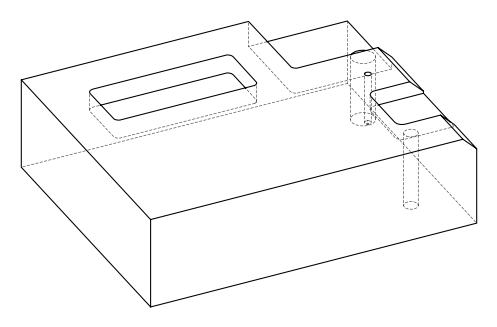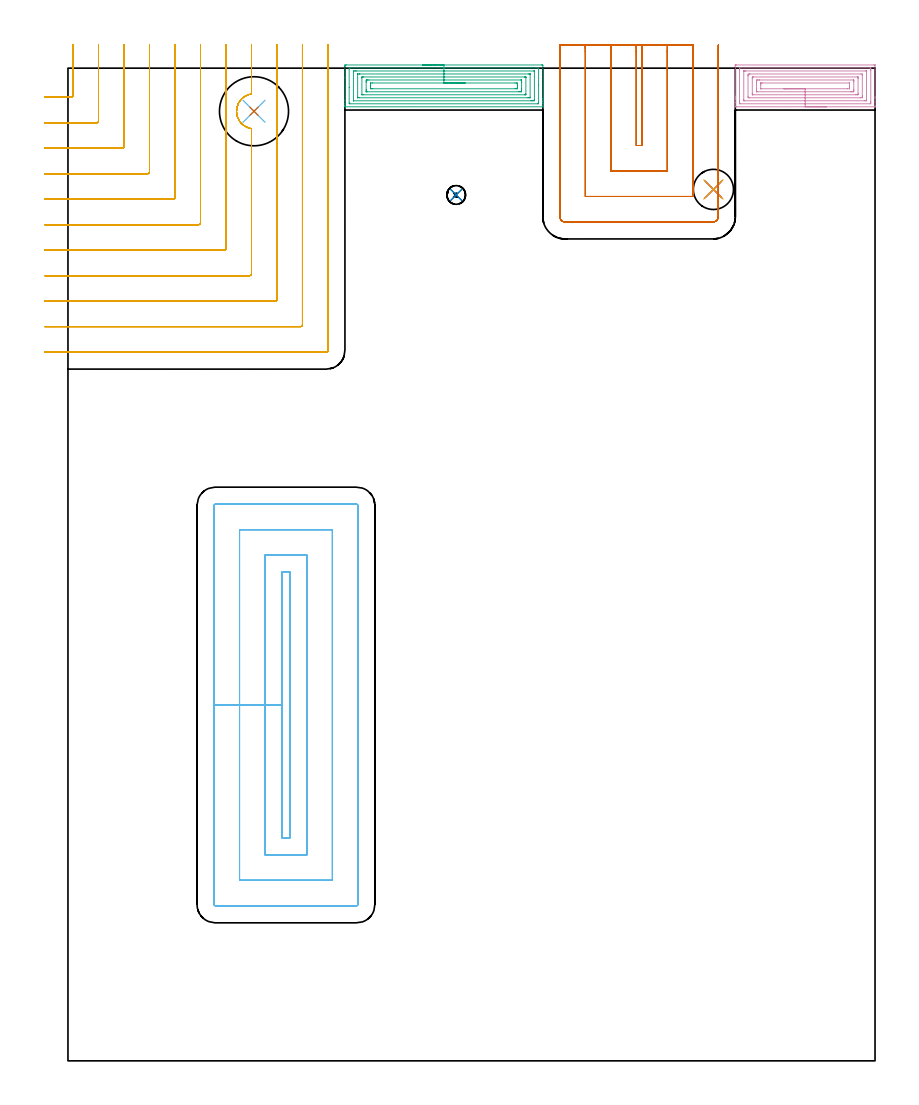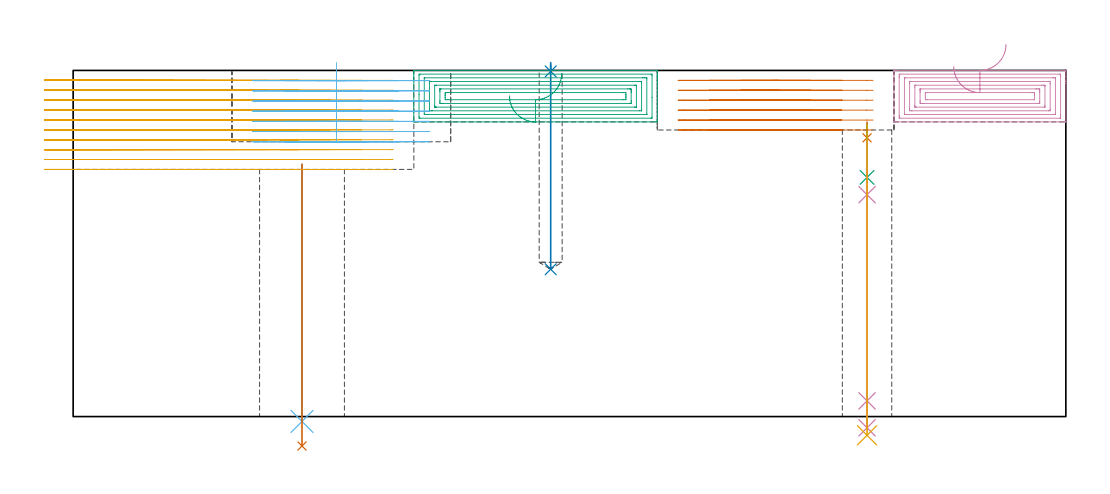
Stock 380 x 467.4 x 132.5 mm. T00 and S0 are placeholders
(PLAN: 13 operations, 8 tool changes, 83.7 min)
(1 SPOT_DRILL | STEP1HOLE | NXT0321_9005460120000 | 0.05 min | 2751 mm3)
(2 SPOT_DRILL_1 | STEP1POCKET | NXT0321_9005460120000 | 0.03 min | 1 mm3)
(3 DRILL_BLIND_HOLE_INTO_CENTER | STEP1HOLE | NXT0301_092 | 0.09 min | 1775 mm3)
(4 GUN_DRILL_THROUGH_HOLE | STEP1HOLE | UGT0307_009 | 0.57 min | 10470 mm3)
(5 DRILL_TO_ENLARGE_THROUGH_HOLE | STEP1HOLE | UGT0301_257 | 0.48 min | 22110 mm3)
(6 INDEXABLE_INSERT_DRILL_THROUGH_HOLE_FROM_SOLID | STEP1HOLE_1 | NXT0302_013 | 0.4 min | 45817 mm3)
(7 DRILL_TO_ENLARGE_THROUGH_HOLE_1 | STEP1HOLE_1 | UGT0301_001 | 0.44 min | 64005 mm3)
(8 DRILL_BLIND_HOLE_INTO_CENTER_1 | STEP1POCKET | UGT0301_204 | 0.31 min | 4483 mm3)
(9 AREA_MILL | FG_CHAMFER_SURFACE | UGT0205_001 | 5.61 min | 21132 mm3)
(10 AREA_MILL_1 | FG_CHAMFER_SURFACE_1 | UGT0205_001 | 4.07 min | 14300 mm3)
(11 MILL_CORNER_NOTCH_RECTANGULAR | CORNER_NOTCH_RECTANGULAR | NXT0201_012 | Follow Part, ap 4, ae 75% | 38.1 min | 666793 mm3)
(12 MILL_RECTANGULAR_POCKET | POCKET_RECTANGULAR_STRAIGHT | NXT0201_012 | Follow Part, ap 4, ae 75% | 22.37 min | 467042 mm3)
(13 MILL_SLOT | SLOT_PARTIAL_RECTANGULAR | NXT0201_012 | Follow Part, ap 4, ae 75% | 11.2 min | 155596 mm3)
(TOOL NXT0321_9005460120000 | NC Spot Drill, 142deg, 12mm, Carbide, Uncoated | D12 PA142 FL30 Z2)
(TOOL NXT0301_092 | Carbide Drill 12.1mm [860.1-1210-061A1-MM 2214] | D12.1 PA140 FL77 Z2)
(TOOL UGT0307_009 | Gun Drill 12 mm | D12 PA130 FL24 Z1)
(TOOL UGT0301_257 | Twist Drill 18.9 mm | D18.9 PA118 FL135 Z2)
(TOOL NXT0302_013 | Index. Insert Drill 21mm [880-D2100L25-05] | D21 PA176 FL105 Z2)
(TOOL UGT0301_001 | Twist Drill 32.5 mm | D32.5 PA118 FL185 Z2)
(TOOL UGT0301_204 | Twist Drill 8.8 mm | D8.8 PA118 FL80 Z2)
(TOOL UGT0205_001 | Chamfer Mill 20 x 3 x 45 deg. | D20 FL50 Z2)
(TOOL NXT0201_012 | ENDMILL 16mm [2P460-1600-NA 1630] | D16 FL38 Z6)
(OP 1 SPOT_DRILL)
G17 G21 G94 G90
T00 M6
G54
G17 G0 G90 X303.9 Y410.3 S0 M3
G43 Z142.5 H0
G94 G81 G98 Z106.7 F250. R112.7
G80
M5
M2
(OP 2 SPOT_DRILL_1)
G17 G21 G94 G90
T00 M6
G54
G17 G0 G90 X182.8 Y407.7 S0 M3
G43 Z142.5 H0
G94 G81 G98 Z132.121 F250. R135.5
G80
M5
M2
(OP 3 DRILL_BLIND_HOLE_INTO_CENTER)
G17 G21 G94 G90
T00 M6
G54
G17 G0 G90 X303.9 Y410.3 S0 M3
G43 Z142.5 H1
G94 G81 G98 Z91.55 F250. R111.7
G80
M5
M2
(OP 4 GUN_DRILL_THROUGH_HOLE)
G17 G21 G94 G90
T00 M6
G54
G17 G0 G90 X303.9 Y410.3 M8
G43 Z142.5 H0
Z105.783
S716 M3
G94 G1 Z84.936 F125. M26
G4 X.084
Z6. F250.
G4 X.084
Z-4.298 F125.
G4 X.084
M5
M9
G0 Z105.783
Z142.5
M2
(OP 5 DRILL_TO_ENLARGE_THROUGH_HOLE)
G17 G21 G94 G90
T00 M6
G54
G17 G0 G90 X303.9 Y410.3 S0 M3
G43 Z142.5 H0
G94 G73 G98 Z-7.178 F250. Q16.697 R111.7
G80
M5
M2
(OP 6 INDEXABLE_INSERT_DRILL_THROUGH_HOLE_FROM_SOLID)
G17 G21 G94 G90
T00 M6
G54
G17 G0 G90 X87.6 Y447.1 S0 M3
G43 Z142.5 H1
G94 G81 G98 Z-1.867 F250. R96.6
G80
M5
M2
(OP 7 DRILL_TO_ENLARGE_THROUGH_HOLE_1)
G17 G21 G94 G90
T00 M6
G54
G17 G0 G90 X87.6 Y447.1 S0 M3
G43 Z142.5 H0
G94 G73 G98 Z-11.264 F250. Q26.466 R96.6
G80
M5
M2
(OP 8 DRILL_BLIND_HOLE_INTO_CENTER_1)
G17 G21 G94 G90
T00 M6
G54
G17 G0 G90 X182.8 Y407.7 S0 M3
G43 Z142.5 H0
G94 G81 G98 Z56.4 F250. R134.5
G80
M5
M2
(OP 9 AREA_MILL)
G17 G21 G94 G90
T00 M6
G54
G17 G0 G90 X167. Y468.9 S1061 M3
G43 Z142.5 H0
Z122.8
G94 G1 X167.038 Z121.928 F250.
X167.152 Z121.064
X167.341 Z120.212
X167.603 Z119.38
X167.937 Z118.574
X168.34 Z117.8
X168.809 Z117.064
X169.34 Z116.372
X169.929 Z115.729
X170.572 Z115.14
X171.264 Z114.609
X172. Z114.14
X172.774 Z113.737
X173.58 Z113.403
X174.412 Z113.141
X175.264 Z112.952
X176.129 Z112.838
X177. Z112.8
X222.987
X223.348 Y468.896 Z112.803
X223.59 Y468.892 Z112.806
X223.6 Y468.645 Z113.052
Y453.004 Z128.691
Y452.395 Z129.299
Y451.838 Z129.859
Y451.508 Z130.188
Y450.951 Z130.746
Y450.621 Z131.074
Y449.596 Z132.104
X223.59 Y449.243 Z132.449
X223.58 Y449.229 Z132.463
X223.548 Y449.204 Z132.49
X223.434 Y449.2 Z132.5
X130.566
X130.41 Y449.203 Z132.488
X130.408 Y449.232 Z132.46
X130.4 Y449.597 Z132.103
Y449.96 Z131.739
Y450.621 Z131.074
Y451.838 Z129.859
Y452.395 Z129.299
Y462.903 Z118.794
Y468.088 Z113.609
X130.403 Y468.367 Z113.331
X130.408 Y468.892 Z112.806
X130.482 Y468.894 Z112.804
X131.013 Y468.9 Z112.8
X177.
Y467.486 Z114.214
X221.195
X221.59 Y467.479 Z114.221
X221.599 Y467.085 Z114.615
X221.6 Y459.541 Z122.159
X221.599 Y451.113 Z130.587
X221.59 Y450.621 Z131.079
X221.208 Y450.614 Z131.086
X132.805
X132.41 Y450.621 Z131.079
X132.401 Y451.015 Z130.685
X132.4 Y458.361 Z123.339
X132.401 Y466.987 Z114.713
X132.41 Y467.479 Z114.221
X132.792 Y467.486 Z114.214
X177.
Y466.071 Z115.629
X219.416
X219.539 Y466.07 Z115.63
X219.582 Y466.067 Z115.633
X219.587 Y466.066 Z115.634
X219.592 Y466.054 Z115.646
X219.596 Y466.01 Z115.69
X219.599 Y465.888 Z115.812
Y452.395 Z129.305
X219.597 Y452.215 Z129.485
X219.59 Y452.036 Z129.664
X219.416 Y452.034 Z129.666
X218.891 Y452.03 Z129.67
X218.523 Y452.029 Z129.671
X217.999 Y452.028 Z129.672
X134.584 Y452.029 Z129.671
X134.461 Y452.03 Z129.67
X134.418 Y452.033 Z129.667
X134.413 Y452.034 Z129.666
X134.409 Y452.046 Z129.654
X134.404 Y452.09 Z129.61
X134.401 Y452.212 Z129.488
Y465.705 Z115.995
X134.403 Y465.885 Z115.815
X134.41 Y466.064 Z115.636
X134.584 Y466.066 Z115.634
X135.11 Y466.07 Z115.63
X135.477 Y466.071 Z115.629
X136.001 Y466.072 Z115.628
X177. Y466.071 Z115.629
Y464.657 Z117.043
X216.898
X217.51 Y464.652 Z117.048
X217.579 Y464.65 Z117.05
X217.591 Y464.646 Z117.054
X217.594 Y464.624 Z117.076
X217.597 Y464.573 Z117.127
X217.599 Y464.369 Z117.331
Y453.741 Z127.959
X217.596 Y453.527 Z128.173
X217.593 Y453.473 Z128.227
X217.59 Y453.452 Z128.248
X217.571 Y453.45 Z128.25
X217.465 Y453.446 Z128.254
X216.737 Y453.443 Z128.257
X216.576
X137.102
X136.49 Y453.448 Z128.252
X136.421 Y453.45 Z128.25
X136.41 Y453.454 Z128.246
X136.406 Y453.476 Z128.224
X136.403 Y453.527 Z128.173
X136.401 Y453.731 Z127.969
Y464.359 Z117.341
X136.404 Y464.573 Z117.127
X136.407 Y464.626 Z117.074
X136.41 Y464.648 Z117.052
X136.429 Y464.65 Z117.05
X136.535 Y464.654 Z117.046
X137.263 Y464.657 Z117.043
X137.424
X177.
Y463.243 Z118.457
X214.951
X215.152 Y463.242 Z118.458
X215.555 Y463.236 Z118.464
X215.592 Y463.234 Z118.466
X215.594 Y463.223 Z118.477
X215.598 Y463.192 Z118.508
X215.6 Y463.135 Z118.565
Y463.043 Z118.657
Y455.3 Z126.4
X215.596 Y455.057 Z126.643
X215.59 Y454.897 Z126.803
X215.586 Y454.864 Z126.836
X215.488 Y454.861 Z126.839
X215.354 Y454.858 Z126.842
X215.152 Y454.857 Z126.843
X214.951
X139.049
X138.848 Y454.858 Z126.842
X138.446 Y454.864 Z126.836
X138.409 Y454.866 Z126.834
X138.406 Y454.877 Z126.823
X138.402 Y454.908 Z126.792
X138.4 Y454.965 Z126.735
Y455.057 Z126.643
Y462.8 Z118.9
X138.404 Y463.043 Z118.657
X138.41 Y463.203 Z118.497
X138.414 Y463.236 Z118.464
X138.512 Y463.239 Z118.461
X138.646 Y463.242 Z118.458
X138.848 Y463.243 Z118.457
X139.049
X177.
Y461.829 Z119.871
X213.165 Y461.828 Z119.872
X213.495 Y461.827 Z119.873
X213.555 Y461.825 Z119.875
X213.581 Y461.822 Z119.878
X213.59 Y461.813 Z119.887
X213.596 Y461.727 Z119.973
X213.599 Y461.268 Z120.432
X213.6 Y460.836 Z120.864
Y457.719 Z123.981
Y457.287 Z124.413
X213.597 Y456.832 Z124.868
X213.591 Y456.409 Z125.291
X213.579 Y456.278 Z125.422
X213.447 Y456.276 Z125.424
X213.165 Y456.273 Z125.427
X212.836 Y456.271 Z125.429
X212.272
X140.835
X140.505 Y456.273 Z125.427
X140.445 Y456.275 Z125.425
X140.419 Y456.278 Z125.422
X140.41 Y456.287 Z125.413
X140.404 Y456.373 Z125.327
X140.401 Y456.832 Z124.868
X140.4 Y457.264 Z124.436
Y460.813 Z120.887
X140.403 Y461.268 Z120.432
X140.409 Y461.691 Z120.009
X140.421 Y461.822 Z119.878
X140.553 Y461.824 Z119.876
X140.835 Y461.827 Z119.873
X141.164 Y461.829 Z119.871
X141.728
X177.
Y460.415 Z121.285
X210.452
X211.348 Y460.412 Z121.288
X211.379 Y460.409 Z121.291
X211.59 Y460.381 Z121.319
X211.596 Y460.165 Z121.535
X211.599 Y459.494 Z122.206
X211.6 Y459.274 Z122.426
X211.599 Y458.606 Z123.094
Y458.388 Z123.312
X211.59 Y457.719 Z123.981
X211.407 Y457.691 Z124.009
X211.379 Y457.689 Z124.011
X210.52 Y457.685 Z124.015
X143.514
X142.652 Y457.688 Z124.012
X142.621 Y457.691 Z124.009
X142.41 Y457.719 Z123.981
X142.404 Y457.935 Z123.765
X142.401 Y458.606 Z123.094
X142.4 Y458.826 Z122.874
X142.401 Y459.494 Z122.206
Y459.712 Z121.988
X142.41 Y460.381 Z121.319
X142.593 Y460.409 Z121.291
X142.621 Y460.411 Z121.289
X143.48 Y460.415 Z121.285
X177.
X177.872 Z121.323
X178.737 Z121.437
X179.588 Z121.626
X180.42 Z121.888
X181.226 Z122.222
X182. Z122.625
X182.736 Z123.094
X183.428 Z123.625
X184.071 Z124.214
X184.661 Z124.857
X185.192 Z125.55
X185.66 Z126.285
X186.063 Z127.059
X186.397 Z127.865
X186.659 Z128.697
X186.848 Z129.549
X186.962 Z130.414
X187. Z131.285
G0 Z142.5
M5
M2
(OP 10 AREA_MILL_1)
G17 G21 G94 G90
T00 M6
G54
G17 G0 G90 X357.101 Y449.204 S1061 M3
G43 Z142.5 H0
Z142.496
G94 G1 X357.062 Z141.625 F250.
X356.949 Z140.76
X356.76 Z139.908
X356.497 Z139.076
X356.163 Z138.27
X355.761 Z137.496
X355.292 Z136.76
X354.761 Z136.068
X354.171 Z135.425
X353.528 Z134.836
X352.836 Y449.203 Z134.305
X352.1 Z133.836
X351.326 Z133.433
X350.52 Z133.1
X349.688 Z132.837
X348.837 Z132.648
X347.972 Z132.535
X347.1 Z132.497
X314.924 Y449.202 Z132.498
X314.282 Y449.206 Z132.493
X314.222 Y449.213 Z132.482
X314.202 Y449.216 Z132.476
X314.2 Y449.403 Z132.295
Y451.171 Z130.528
Y452.565 Z129.133
Y453.283 Z128.414
Y453.452 Z128.246
Y454.171 Z127.523
Y468.895 Z112.801
X314.202 Y468.896 Z112.8
X314.728 Y468.9
X379.472
X379.998 Y468.896
X380. Y468.895 Z112.801
Y454.171 Z127.523
Y453.452 Z128.246
Y453.283 Z128.414
Y451.509 Z130.188
Y449.734 Z131.964
Y449.403 Z132.295
X379.998 Y449.216 Z132.476
X379.978 Y449.213 Z132.482
X379.918 Y449.206 Z132.493
X379.911 Y449.205 Z132.495
X379.909
X347.1 Y449.203 Z132.497
Y450.618 Z131.082
X316.507 Y450.616 Z131.084
X316.21 Y450.622 Z131.078
X316.203 Y450.921 Z130.779
X316.201 Y451.509 Z130.191
X316.2 Y451.811 Z129.889
Y466.593 Z115.107
X316.202 Y466.893 Z114.807
X316.21 Y467.48 Z114.22
X316.502 Y467.486 Z114.214
X377.692
X377.99 Y467.48 Z114.22
X377.997 Y467.181 Z114.519
X378. Y466.593 Z115.107
Y466.291 Z115.409
Y451.509 Z130.191
X377.999 Y451.209 Z130.491
X377.99 Y450.622 Z131.078
X377.701 Y450.619 Z131.081
X347.1 Y450.618 Z131.082
Y452.032 Z129.668
X318.641 Y452.03 Z129.67
X318.275 Y452.032 Z129.668
X318.225 Y452.034 Z129.666
X318.217 Y452.036 Z129.664
X318.21 Y452.07 Z129.63
X318.204 Y452.17 Z129.53
X318.201 Y452.321 Z129.379
X318.2 Y452.396 Z129.304
Y465.781 Z115.919
X318.202 Y465.856 Z115.844
X318.21 Y466.007 Z115.693
X318.216 Y466.066 Z115.634
X318.231 Y466.068 Z115.632
X318.275 Y466.069 Z115.631
X318.796 Y466.071 Z115.629
X319.162 Y466.072 Z115.628
X375.559 Y466.071 Z115.629
X375.925 Y466.07 Z115.63
X375.975 Y466.067 Z115.633
X375.983 Y466.066 Z115.634
X375.99 Y466.032 Z115.668
X375.996 Y465.932 Z115.768
X375.999 Y465.781 Z115.919
X376. Y465.705 Z115.995
Y452.321 Z129.379
X375.998 Y452.245 Z129.455
X375.99 Y452.095 Z129.605
X375.983 Y452.039 Z129.661
X375.969 Y452.037 Z129.663
X375.925 Y452.035 Z129.665
X375.4 Y452.033 Z129.667
X375.038
X347.1 Y452.032 Z129.668
Y453.446 Z128.254
X320.775 Y453.445 Z128.255
X320.216 Y453.451 Z128.249
X320.201 Y454.019 Z127.681
X320.2 Y463.78 Z117.92
X320.202 Y463.931 Z117.769
X320.217 Y464.65 Z117.05
X320.936 Y464.657 Z117.043
X321.097
X373.425
X373.984 Y464.65 Z117.05
X373.999 Y464.082 Z117.618
X374. Y454.322 Z127.378
X373.998 Y454.171 Z127.529
X373.98 Y453.454 Z128.246
X373.264 Y453.448 Z128.252
X373.1 Y453.447 Z128.253
X347.1 Y453.446 Z128.254
Y454.86 Z126.84
X322.511 Y454.859 Z126.841
X322.378 Y454.86 Z126.84
X322.272 Y454.863 Z126.837
X322.211 Y454.866 Z126.834
X322.208 Y454.889 Z126.811
X322.204 Y455.058 Z126.642
X322.2 Y455.568 Z126.132
Y462.666 Z119.034
X322.203 Y463.043 Z118.657
X322.206 Y463.171 Z118.529
X322.21 Y463.228 Z118.472
X322.312 Y463.236 Z118.464
X322.513 Y463.241 Z118.459
X322.71 Y463.242 Z118.458
X371.69 Y463.243 Z118.457
X371.823 Y463.242 Z118.458
X371.929 Y463.239 Z118.461
X371.99 Y463.236 Z118.464
X371.993 Y463.213 Z118.487
X371.997 Y463.043 Z118.657
X372. Y462.533 Z119.167
Y455.435 Z126.265
X371.997 Y455.058 Z126.642
X371.994 Y454.931 Z126.769
X371.99 Y454.873 Z126.827
X371.882 Y454.869 Z126.831
X371.685 Y454.863 Z126.837
X371.49 Y454.862 Z126.838
X370.8 Y454.861 Z126.839
X347.1 Y454.86 Z126.84
Y456.274 Z125.426
X324.484
X324.298 Y456.275 Z125.425
X324.231 Y456.278 Z125.422
X324.218 Y456.279 Z125.421
X324.21 Y456.292 Z125.408
X324.206 Y456.359 Z125.341
X324.202 Y456.549 Z125.151
X324.2 Y456.833 Z124.867
Y457.117 Z124.583
Y457.72 Z123.98
Y460.666 Z121.034
X324.202 Y461.269 Z120.431
X324.204 Y461.549 Z120.151
X324.214 Y461.822 Z119.878
X324.484 Y461.825 Z119.875
X324.812 Y461.828 Z119.872
X325.371 Y461.829 Z119.871
X325.698
X369.716 Y461.828 Z119.872
X369.903 Y461.827 Z119.873
X369.969 Y461.824 Z119.876
X369.982 Y461.823 Z119.877
X369.99 Y461.809 Z119.891
X369.994 Y461.742 Z119.958
X369.998 Y461.553 Z120.147
X370. Y461.269 Z120.431
Y460.985 Z120.715
Y457.436 Z124.264
X369.998 Y456.833 Z124.867
X369.996 Y456.553 Z125.147
X369.985 Y456.283 Z125.417
X369.716 Y456.279 Z125.421
X369.385 Y456.277 Z125.423
X368.829 Y456.276 Z125.424
X368.499
X347.1 Y456.274 Z125.426
Y457.689 Z124.011
X326.29 Y457.688 Z124.012
X326.258 Y457.689 Z124.011
X326.226 Y457.691 Z124.009
X326.212 Y457.694 Z124.006
X326.207 Y457.702 Z123.998
X326.204 Y457.72 Z123.98
X326.201 Y457.777 Z123.923
X326.2 Y459.552 Z122.148
X326.209 Y460.382 Z121.318
X326.21 Y460.405 Z121.295
X326.23 Y460.409 Z121.291
X326.258 Y460.411 Z121.289
X327.112 Y460.415 Z121.285
X367.91 Y460.414 Z121.286
X367.942 Y460.413 Z121.287
X367.974 Y460.411 Z121.289
X367.989 Y460.408 Z121.292
X367.993 Y460.4 Z121.3
X367.997 Y460.382 Z121.318
X367.999 Y460.324 Z121.376
X368. Y458.55 Z123.15
X367.991 Y457.72 Z123.98
X367.99 Y457.697 Z124.003
X367.969 Y457.694 Z124.006
X367.942 Y457.692 Z124.008
X367.086 Y457.69 Z124.01
X347.1 Y457.689 Z124.011
X346.228 Z124.05
X345.363 Y457.688 Z124.163
X344.511 Z124.352
X343.679 Z124.615
X342.873 Z124.949
X342.1 Z125.351
X341.364 Z125.82
X340.672 Z126.351
X340.029 Z126.941
X339.439 Z127.584
X338.908 Z128.276
X338.44 Z129.012
X338.037 Z129.786
X337.703 Z130.592
X337.441 Z131.424
X337.252 Z132.276
X337.138 Z133.14
X337.1 Z134.012
G0 Z142.5
M5
M2
(OP 11 MILL_CORNER_NOTCH_RECTANGULAR)
G17 G21 G94 G90
T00 M6
G54
G17 G0 G90 X-11. Y453.7 S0 M3
G43 Z142.5 H1
Z128.71
G94 G1 X-8. F250.
X1.608 F500.
G3 X2.4 Y454.492 R0.8
G1 Y475.146
Y475.4
X2.407 Y478.4 F250.
G0 Z142.5
X-11. Y441.7
Z128.71
G1 X-8.
X13.608 F500.
G3 X14.4 Y442.492 R0.8
G1 Y475.146
Y475.4
X14.407 Y478.4 F250.
G0 Z142.5
X-11. Y429.7
Z128.71
G1 X-8.
X25.607 F500.
G3 X26.4 Y430.493 R0.8
G1 Y475.146
Y475.4
X26.408 Y478.4 F250.
G0 Z142.5
X-11. Y417.7
Z128.71
G1 X-8.
X37.607 F500.
G3 X38.4 Y418.493 R0.8
G1 Y475.146
Y475.4
X38.409 Y478.4 F250.
G0 Z142.5
X-11. Y405.7
Z128.71
G1 X-8.
X49.606 F500.
G3 X50.4 Y406.494 R0.8
G1 Y475.146
Y475.4
X50.411 Y478.4 F250.
G0 Z142.5
X-11. Y393.7
Z128.71
G1 X-8.
X61.606 F500.
G3 X62.4 Y394.494 R0.8
G1 Y475.146
X62.401 Y475.4
X62.413 Y478.4 F250.
G0 Z142.5
X-11. Y381.7
Z128.71
G1 X-8.
X73.606 F500.
G3 X74.4 Y382.494 R0.8
G1 Y475.146
X74.401 Y475.4
X74.417 Y478.4 F250.
G0 Z142.5
X-11. Y369.7
Z128.71
G1 X-8.
X85.605 F500.
G3 X86.4 Y370.495 R0.8
G1 Y438.943
G2 X84.873 Y439.316 R8.269
X80.613 Y442.719 R8.267
X82.063 Y453.208 R8.25
X86.4 Y455.255 R8.26
G1 Y475.146
X86.401 Y475.4
X86.422 Y478.4 F250.
G0 Z142.5
X-11. Y357.7
Z128.71
G1 X-8.
X97.605 F500.
G3 X98.4 Y358.495 R0.8
G1 Y475.146
G2 X98.401 Y475.4 R24.
G1 X98.433 Y478.4 F250.
G0 Z142.5
X-11. Y345.7
Z128.71
G1 X-8.
X109.605 F500.
G3 X110.4 Y346.495 R0.8
G1 Y475.146
G2 X110.403 Y475.4 R12.
G1 X110.466 Y478.399 F250.
G0 Z142.5
X-11. Y333.7
Z128.71
G1 X-8.
X121.605 F500.
G3 X122.4 Y334.495 R0.8
G1 Y475.146
Y478.146 F250.
G0 Z142.5
X-11. Y453.7
Z124.92
G1 X-8.
X1.608 F500.
G3 X2.4 Y454.492 R0.8
G1 Y475.146
Y475.4
X2.407 Y478.4 F250.
G0 Z142.5
X-11. Y441.7
Z124.92
G1 X-8.
X13.608 F500.
G3 X14.4 Y442.492 R0.8
G1 Y475.146
Y475.4
X14.407 Y478.4 F250.
G0 Z142.5
X-11. Y429.7
Z124.92
G1 X-8.
X25.607 F500.
G3 X26.4 Y430.493 R0.8
G1 Y475.146
Y475.4
X26.408 Y478.4 F250.
G0 Z142.5
X-11. Y417.7
Z124.92
G1 X-8.
X37.607 F500.
G3 X38.4 Y418.493 R0.8
G1 Y475.146
Y475.4
X38.409 Y478.4 F250.
G0 Z142.5
X-11. Y405.7
Z124.92
G1 X-8.
X49.606 F500.
G3 X50.4 Y406.494 R0.8
G1 Y475.146
Y475.4
X50.411 Y478.4 F250.
G0 Z142.5
X-11. Y393.7
Z124.92
G1 X-8.
X61.606 F500.
G3 X62.4 Y394.494 R0.8
G1 Y475.146
X62.401 Y475.4
X62.413 Y478.4 F250.
G0 Z142.5
X-11. Y381.7
Z124.92
G1 X-8.
X73.606 F500.
G3 X74.4 Y382.494 R0.8
G1 Y475.146
X74.401 Y475.4
X74.417 Y478.4 F250.
G0 Z142.5
X-11. Y369.7
Z124.92
G1 X-8.
X85.605 F500.
G3 X86.4 Y370.495 R0.8
G1 Y438.943
G2 X84.873 Y439.316 R8.269
X80.613 Y442.719 R8.267
X81.691 Y452.848 R8.25
X82.064 Y453.209 R8.25
X86.4 Y455.255 R8.26
G1 Y475.146
X86.401 Y475.4
X86.422 Y478.4 F250.
G0 Z142.5
X-11. Y357.7
Z124.92
G1 X-8.
X97.605 F500.
G3 X98.4 Y358.495 R0.8
G1 Y475.146
G2 X98.401 Y475.4 R24.
G1 X98.433 Y478.4 F250.
G0 Z142.5
X-11. Y345.7
Z124.92
G1 X-8.
X109.605 F500.
G3 X110.4 Y346.495 R0.8
G1 Y475.146
G2 X110.403 Y475.4 R12.
G1 X110.466 Y478.399 F250.
G0 Z142.5
X-11. Y333.7
Z124.92
G1 X-8.
X121.605 F500.
G3 X122.4 Y334.495 R0.8
G1 Y475.146
Y478.146 F250.
G0 Z142.5
X-11. Y453.7
Z121.13
G1 X-8.
X1.608 F500.
G3 X2.4 Y454.492 R0.8
G1 Y475.21
Y475.4
X2.405 Y478.4 F250.
G0 Z142.5
X-11. Y441.7
Z121.13
G1 X-8.
X13.608 F500.
G3 X14.4 Y442.492 R0.8
G1 Y475.21
Y475.4
X14.405 Y478.4 F250.
G0 Z142.5
X-11. Y429.7
Z121.13
G1 X-8.
X25.607 F500.
G3 X26.4 Y430.493 R0.8
G1 Y475.21
Y475.4
X26.406 Y478.4 F250.
G0 Z142.5
X-11. Y417.7
Z121.13
G1 X-8.
X37.607 F500.
G3 X38.4 Y418.493 R0.8
G1 Y475.21
Y475.4
X38.407 Y478.4 F250.
G0 Z142.5
X-11. Y405.7
Z121.13
G1 X-8.
X49.606 F500.
G3 X50.4 Y406.494 R0.8
G1 Y475.21
Y475.4
X50.408 Y478.4 F250.
G0 Z142.5
X-11. Y393.7
Z121.13
G1 X-8.
X61.606 F500.
G3 X62.4 Y394.494 R0.8
G1 Y475.21
Y475.4
X62.41 Y478.4 F250.
G0 Z142.5
X-11. Y381.7
Z121.13
G1 X-8.
X73.606 F500.
G3 X74.4 Y382.494 R0.8
G1 Y475.21
Y475.4
X74.412 Y478.4 F250.
G0 Z142.5
X-11. Y369.7
Z121.13
G1 X-8.
X85.605 F500.
G3 X86.4 Y370.495 R0.8
G1 Y438.943
G2 X84.873 Y439.316 R8.269
X80.613 Y442.719 R8.27
X81.609 Y452.762 R8.25
X82.065 Y453.209 R8.249
G1 X82.17 Y453.303
G2 X86.4 Y455.255 R8.26
G1 Y475.21
X86.401 Y475.4
X86.416 Y478.4 F250.
G0 Z142.5
X-11. Y357.7
Z121.13
G1 X-8.
X97.605 F500.
G3 X98.4 Y358.495 R0.8
G1 Y475.21
X98.401 Y475.4
X98.425 Y478.4 F250.
G0 Z142.5
X-11. Y345.7
Z121.13
G1 X-8.
X109.605 F500.
G3 X110.4 Y346.495 R0.8
G1 Y475.21
X110.402 Y475.4
X110.449 Y478.4 F250.
G0 Z142.5
X-11. Y333.7
Z121.13
G1 X-8.
X121.605 F500.
G3 X122.4 Y334.495 R0.8
G1 Y475.21
Y478.21 F250.
G0 Z142.5
X-11. Y453.7
Z117.34
G1 X-8.
X1.608 F500.
G3 X2.4 Y454.492 R0.8
G1 Y475.4
Y478.4 F250.
G0 Z142.5
X-11. Y441.7
Z117.34
G1 X-8.
X13.608 F500.
G3 X14.4 Y442.492 R0.8
G1 Y475.4
Y478.4 F250.
G0 Z142.5
X-11. Y429.7
Z117.34
G1 X-8.
X25.607 F500.
G3 X26.4 Y430.493 R0.8
G1 Y475.4
Y478.4 F250.
G0 Z142.5
X-11. Y417.7
Z117.34
G1 X-8.
X37.607 F500.
G3 X38.4 Y418.493 R0.8
G1 Y475.4
Y478.4 F250.
G0 Z142.5
X-11. Y405.7
Z117.34
G1 X-8.
X49.606 F500.
G3 X50.4 Y406.494 R0.8
G1 Y475.4
Y478.4 F250.
G0 Z142.5
X-11. Y393.7
Z117.34
G1 X-8.
X61.606 F500.
G3 X62.4 Y394.494 R0.8
G1 Y475.4
Y478.4 F250.
G0 Z142.5
X-11. Y381.7
Z117.34
G1 X-8.
X73.606 F500.
G3 X74.4 Y382.494 R0.8
G1 Y475.4
Y478.4 F250.
G0 Z142.5
X-11. Y369.7
Z117.34
G1 X-8.
X85.605 F500.
G3 X86.4 Y370.495 R0.8
G1 Y438.943
G2 X84.873 Y439.316 R8.269
X80.613 Y442.719 R8.27
X81.582 Y452.734 R8.251
X82.065 Y453.209 R8.249
X82.328 Y453.438 R8.256
X86.4 Y455.255 R8.26
G1 Y475.4
Y478.4 F250.
G0 Z142.5
X-11. Y357.7
Z117.34
G1 X-8.
X97.605 F500.
G3 X98.4 Y358.495 R0.8
G1 Y475.4
Y478.4 F250.
G0 Z142.5
X-11. Y345.7
Z117.34
G1 X-8.
X109.605 F500.
G3 X110.4 Y346.495 R0.8
G1 Y475.4
Y478.4 F250.
G0 Z142.5
X-11. Y333.7
Z117.34
G1 X-8.
X121.605 F500.
G3 X122.4 Y334.495 R0.8
G1 Y475.4
Y478.4 F250.
G0 Z142.5
X-11. Y453.7
Z113.55
G1 X-8.
X1.608 F500.
G3 X2.4 Y454.492 R0.8
G1 Y475.4
Y478.4 F250.
G0 Z142.5
X-11. Y441.7
Z113.55
G1 X-8.
X13.608 F500.
G3 X14.4 Y442.492 R0.8
G1 Y475.4
Y478.4 F250.
G0 Z142.5
X-11. Y429.7
Z113.55
G1 X-8.
X25.607 F500.
G3 X26.4 Y430.493 R0.8
G1 Y475.4
Y478.4 F250.
G0 Z142.5
X-11. Y417.7
Z113.55
G1 X-8.
X37.607 F500.
G3 X38.4 Y418.493 R0.8
G1 Y475.4
Y478.4 F250.
G0 Z142.5
X-11. Y405.7
Z113.55
G1 X-8.
X49.606 F500.
G3 X50.4 Y406.494 R0.8
G1 Y475.4
Y478.4 F250.
G0 Z142.5
X-11. Y393.7
Z113.55
G1 X-8.
X61.606 F500.
G3 X62.4 Y394.494 R0.8
G1 Y475.4
Y478.4 F250.
G0 Z142.5
X-11. Y381.7
Z113.55
G1 X-8.
X73.606 F500.
G3 X74.4 Y382.494 R0.8
G1 Y475.4
Y478.4 F250.
G0 Z142.5
X-11. Y369.7
Z113.55
G1 X-8.
X85.605 F500.
G3 X86.4 Y370.495 R0.8
G1 Y438.943
G2 X84.873 Y439.316 R8.269
X80.613 Y442.719 R8.267
X81.476 Y452.618 R8.251
X82.064 Y453.208 R8.25
X86.4 Y455.255 R8.26
G1 Y475.4
Y478.4 F250.
G0 Z142.5
X-11. Y357.7
Z113.55
G1 X-8.
X97.605 F500.
G3 X98.4 Y358.495 R0.8
G1 Y475.4
Y478.4 F250.
G0 Z142.5
X-11. Y345.7
Z113.55
G1 X-8.
X109.605 F500.
G3 X110.4 Y346.495 R0.8
G1 Y475.4
Y478.4 F250.
G0 Z142.5
X-11. Y333.7
Z113.55
G1 X-8.
X121.605 F500.
G3 X122.4 Y334.495 R0.8
G1 Y475.4
Y478.4 F250.
G0 Z142.5
X-11. Y453.7
Z109.76
G1 X-8.
X1.608 F500.
G3 X2.4 Y454.492 R0.8
G1 Y475.4
Y478.4 F250.
G0 Z142.5
X-11. Y441.7
Z109.76
G1 X-8.
X13.608 F500.
G3 X14.4 Y442.492 R0.8
G1 Y475.4
Y478.4 F250.
G0 Z142.5
X-11. Y429.7
Z109.76
G1 X-8.
X25.607 F500.
G3 X26.4 Y430.493 R0.8
G1 Y475.4
Y478.4 F250.
G0 Z142.5
X-11. Y417.7
Z109.76
G1 X-8.
X37.607 F500.
G3 X38.4 Y418.493 R0.8
G1 Y475.4
Y478.4 F250.
G0 Z142.5
X-11. Y405.7
Z109.76
G1 X-8.
X49.606 F500.
G3 X50.4 Y406.494 R0.8
G1 Y475.4
Y478.4 F250.
G0 Z142.5
X-11. Y393.7
Z109.76
G1 X-8.
X61.606 F500.
G3 X62.4 Y394.494 R0.8
G1 Y475.4
Y478.4 F250.
G0 Z142.5
X-11. Y381.7
Z109.76
G1 X-8.
X73.606 F500.
G3 X74.4 Y382.494 R0.8
G1 Y475.4
Y478.4 F250.
G0 Z142.5
X-11. Y369.7
Z109.76
G1 X-8.
X85.605 F500.
G3 X86.4 Y370.495 R0.8
G1 Y438.943
G2 X84.873 Y439.316 R8.269
X80.613 Y442.719 R8.267
X81.682 Y452.839 R8.25
X82.064 Y453.209 R8.25
X86.4 Y455.255 R8.26
G1 Y475.4
Y478.4 F250.
G0 Z142.5
X-11. Y357.7
Z109.76
G1 X-8.
X97.605 F500.
G3 X98.4 Y358.495 R0.8
G1 Y475.4
Y478.4 F250.
G0 Z142.5
X-11. Y345.7
Z109.76
G1 X-8.
X109.605 F500.
G3 X110.4 Y346.495 R0.8
G1 Y475.4
Y478.4 F250.
G0 Z142.5
X-11. Y333.7
Z109.76
G1 X-8.
X121.605 F500.
G3 X122.4 Y334.495 R0.8
G1 Y475.4
Y478.4 F250.
G0 Z142.5
X-11. Y453.7
Z105.97
G1 X-8.
X1.608 F500.
G3 X2.4 Y454.492 R0.8
G1 Y475.4
Y478.4 F250.
G0 Z142.5
X-11. Y441.7
Z105.97
G1 X-8.
X13.608 F500.
G3 X14.4 Y442.492 R0.8
G1 Y475.4
Y478.4 F250.
G0 Z142.5
X-11. Y429.7
Z105.97
G1 X-8.
X25.607 F500.
G3 X26.4 Y430.493 R0.8
G1 Y475.4
Y478.4 F250.
G0 Z142.5
X-11. Y417.7
Z105.97
G1 X-8.
X37.607 F500.
G3 X38.4 Y418.493 R0.8
G1 Y475.4
Y478.4 F250.
G0 Z142.5
X-11. Y405.7
Z105.97
G1 X-8.
X49.606 F500.
G3 X50.4 Y406.494 R0.8
G1 Y475.4
Y478.4 F250.
G0 Z142.5
X-11. Y393.7
Z105.97
G1 X-8.
X61.606 F500.
G3 X62.4 Y394.494 R0.8
G1 Y475.4
Y478.4 F250.
G0 Z142.5
X-11. Y381.7
Z105.97
G1 X-8.
X73.606 F500.
G3 X74.4 Y382.494 R0.8
G1 Y475.4
Y478.4 F250.
G0 Z142.5
X-11. Y369.7
Z105.97
G1 X-8.
X85.605 F500.
G3 X86.4 Y370.495 R0.8
G1 Y438.943
G2 X85.382 Y439.158 R8.269
X84.878 Y439.315 R8.265
X81.557 Y441.489 R8.266
X80.613 Y442.719 R8.267
X81.565 Y452.715 R8.25
X82.065 Y453.209 R8.249
G1 X82.187 Y453.317
G2 X86.4 Y455.255 R8.26
G1 Y475.4
Y478.4 F250.
G0 Z142.5
X-11. Y357.7
Z105.97
G1 X-8.
X97.605 F500.
G3 X98.4 Y358.495 R0.8
G1 Y475.4
Y478.4 F250.
G0 Z142.5
X-11. Y345.7
Z105.97
G1 X-8.
X109.605 F500.
G3 X110.4 Y346.495 R0.8
G1 Y475.4
Y478.4 F250.
G0 Z142.5
X-11. Y333.7
Z105.97
G1 X-8.
X121.605 F500.
G3 X122.4 Y334.495 R0.8
G1 Y475.4
Y478.4 F250.
G0 Z142.5
X-11. Y453.7
Z102.18
G1 X-8.
X1.608 F500.
G3 X2.4 Y454.492 R0.8
G1 Y475.4
Y478.4 F250.
G0 Z142.5
X-11. Y441.7
Z102.18
G1 X-8.
X13.608 F500.
G3 X14.4 Y442.492 R0.8
G1 Y475.4
Y478.4 F250.
G0 Z142.5
X-11. Y429.7
Z102.18
G1 X-8.
X25.607 F500.
G3 X26.4 Y430.493 R0.8
G1 Y475.4
Y478.4 F250.
G0 Z142.5
X-11. Y417.7
Z102.18
G1 X-8.
X37.607 F500.
G3 X38.4 Y418.493 R0.8
G1 Y475.4
Y478.4 F250.
G0 Z142.5
X-11. Y405.7
Z102.18
G1 X-8.
X49.606 F500.
G3 X50.4 Y406.494 R0.8
G1 Y475.4
Y478.4 F250.
G0 Z142.5
X-11. Y393.7
Z102.18
G1 X-8.
X61.606 F500.
G3 X62.4 Y394.494 R0.8
G1 Y475.4
Y478.4 F250.
G0 Z142.5
X-11. Y381.7
Z102.18
G1 X-8.
X73.606 F500.
G3 X74.4 Y382.494 R0.8
G1 Y475.4
Y478.4 F250.
G0 Z142.5
X-11. Y369.7
Z102.18
G1 X-8.
X85.605 F500.
G3 X86.4 Y370.495 R0.8
G1 Y438.943
G2 X85.382 Y439.158 R8.269
X84.878 Y439.315 R8.265
X81.557 Y441.489 R8.266
X80.613 Y442.719 R8.267
X81.619 Y452.774 R8.251
X82.065 Y453.209 R8.249
X82.412 Y453.507 R8.257
X86.4 Y455.255 R8.26
G1 Y475.4
Y478.4 F250.
G0 Z142.5
X-11. Y357.7
Z102.18
G1 X-8.
X97.605 F500.
G3 X98.4 Y358.495 R0.8
G1 Y475.4
Y478.4 F250.
G0 Z142.5
X-11. Y345.7
Z102.18
G1 X-8.
X109.605 F500.
G3 X110.4 Y346.495 R0.8
G1 Y475.4
Y478.4 F250.
G0 Z142.5
X-11. Y333.7
Z102.18
G1 X-8.
X121.605 F500.
G3 X122.4 Y334.495 R0.8
G1 Y475.4
Y478.4 F250.
G0 Z142.5
X-11. Y453.7
Z98.39
G1 X-8.
X1.608 F500.
G3 X2.4 Y454.492 R0.8
G1 Y475.4
Y478.4 F250.
G0 Z142.5
X-11. Y441.7
Z98.39
G1 X-8.
X13.608 F500.
G3 X14.4 Y442.492 R0.8
G1 Y475.4
Y478.4 F250.
G0 Z142.5
X-11. Y429.7
Z98.39
G1 X-8.
X25.607 F500.
G3 X26.4 Y430.493 R0.8
G1 Y475.4
Y478.4 F250.
G0 Z142.5
X-11. Y417.7
Z98.39
G1 X-8.
X37.607 F500.
G3 X38.4 Y418.493 R0.8
G1 Y475.4
Y478.4 F250.
G0 Z142.5
X-11. Y405.7
Z98.39
G1 X-8.
X49.606 F500.
G3 X50.4 Y406.494 R0.8
G1 Y475.4
Y478.4 F250.
G0 Z142.5
X-11. Y393.7
Z98.39
G1 X-8.
X61.606 F500.
G3 X62.4 Y394.494 R0.8
G1 Y475.4
Y478.4 F250.
G0 Z142.5
X-11. Y381.7
Z98.39
G1 X-8.
X73.606 F500.
G3 X74.4 Y382.494 R0.8
G1 Y475.4
Y478.4 F250.
G0 Z142.5
X-11. Y369.7
Z98.39
G1 X-8.
X85.605 F500.
G3 X86.4 Y370.495 R0.8
G1 Y438.943
G2 X84.873 Y439.316 R8.269
X80.613 Y442.719 R8.267
X81.701 Y452.859 R8.251
X82.064 Y453.208 R8.25
X86.4 Y455.255 R8.26
G1 Y475.4
Y478.4 F250.
G0 Z142.5
X-11. Y357.7
Z98.39
G1 X-8.
X97.605 F500.
G3 X98.4 Y358.495 R0.8
G1 Y475.4
Y478.4 F250.
G0 Z142.5
X-11. Y345.7
Z98.39
G1 X-8.
X109.605 F500.
G3 X110.4 Y346.495 R0.8
G1 Y475.4
Y478.4 F250.
G0 Z142.5
X-11. Y333.7
Z98.39
G1 X-8.
X121.605 F500.
G3 X122.4 Y334.495 R0.8
G1 Y475.4
Y478.4 F250.
G0 Z142.5
X-11. Y453.7
Z94.6
G1 X-8.
X1.608 F500.
G3 X2.4 Y454.492 R0.8
G1 Y475.4
Y478.4 F250.
G0 Z142.5
X-11. Y441.7
Z94.6
G1 X-8.
X13.608 F500.
G3 X14.4 Y442.492 R0.8
G1 Y475.4
Y478.4 F250.
G0 Z142.5
X-11. Y429.7
Z94.6
G1 X-8.
X25.607 F500.
G3 X26.4 Y430.493 R0.8
G1 Y475.4
Y478.4 F250.
G0 Z142.5
X-11. Y417.7
Z94.6
G1 X-8.
X37.607 F500.
G3 X38.4 Y418.493 R0.8
G1 Y475.4
Y478.4 F250.
G0 Z142.5
X-11. Y405.7
Z94.6
G1 X-8.
X49.606 F500.
G3 X50.4 Y406.494 R0.8
G1 Y475.4
Y478.4 F250.
G0 Z142.5
X-11. Y393.7
Z94.6
G1 X-8.
X61.606 F500.
G3 X62.4 Y394.494 R0.8
G1 Y475.4
Y478.4 F250.
G0 Z142.5
X-11. Y381.7
Z94.6
G1 X-8.
X73.606 F500.
G3 X74.4 Y382.494 R0.8
G1 Y475.4
Y478.4 F250.
G0 Z142.5
X-11. Y369.7
Z94.6
G1 X-8.
X85.605 F500.
G3 X86.4 Y370.495 R0.8
G1 Y438.943
G2 X84.873 Y439.316 R8.269
X80.613 Y442.719 R8.267
X81.436 Y452.574 R8.25
X82.064 Y453.209 R8.25
X86.4 Y455.255 R8.26
G1 Y475.4
Y478.4 F250.
G0 Z142.5
X-11. Y357.7
Z94.6
G1 X-8.
X97.605 F500.
G3 X98.4 Y358.495 R0.8
G1 Y475.4
Y478.4 F250.
G0 Z142.5
X-11. Y345.7
Z94.6
G1 X-8.
X109.605 F500.
G3 X110.4 Y346.495 R0.8
G1 Y475.4
Y478.4 F250.
G0 Z142.5
X-11. Y333.7
Z94.6
G1 X-8.
X121.605 F500.
G3 X122.4 Y334.495 R0.8
G1 Y475.4
Y478.4 F250.
G0 Z142.5
M5
M2
(OP 12 MILL_RECTANGULAR_POCKET)
G17 G21 G94 G90
T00 M6
G54
G17 G0 G90 X100.8 Y193.301 S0 M3
G43 Z142.5 H1
Z135.5
G94 G1 Y167.55 Z128.6 F250.
Y105. F500.
X104.5
Y230.1
X100.8
Y167.55
X92.8
Y97.
X112.5
Y238.1
X92.8
Y167.55
X80.8
Y85.
X124.5
Y250.1
X80.8
Y167.55
X68.8
Y73.6
G3 X69.4 Y73. R0.6
G1 X135.9
G3 X136.5 Y73.6 R0.6
G1 Y261.5
G3 X135.9 Y262.1 R0.6
G1 X69.4
G3 X68.8 Y261.5 R0.6
G1 Y167.55
Y166.55
G0 X100.8 Y193.301 Z131.6
G1 Y167.55 Z124.7 F250.
Y105. F500.
X104.5
Y230.1
X100.8
Y167.55
X92.8
Y97.
X112.5
Y238.1
X92.8
Y167.55
X80.8
Y85.
X124.5
Y250.1
X80.8
Y167.55
X68.8
Y73.6
G3 X69.4 Y73. R0.6
G1 X135.9
G3 X136.5 Y73.6 R0.6
G1 Y261.5
G3 X135.9 Y262.1 R0.6
G1 X69.4
G3 X68.8 Y261.5 R0.6
G1 Y167.55
Y166.55
G0 X100.8 Y193.301 Z127.7
G1 Y167.55 Z120.8 F250.
Y105. F500.
X104.5
Y230.1
X100.8
Y167.55
X92.8
Y97.
X112.5
Y238.1
X92.8
Y167.55
X80.8
Y85.
X124.5
Y250.1
X80.8
Y167.55
X68.8
Y73.6
G3 X69.4 Y73. R0.6
G1 X135.9
G3 X136.5 Y73.6 R0.6
G1 Y261.5
G3 X135.9 Y262.1 R0.6
G1 X69.4
G3 X68.8 Y261.5 R0.6
G1 Y167.55
Y166.55
G0 X100.8 Y193.301 Z123.8
G1 Y167.55 Z116.9 F250.
Y105. F500.
X104.5
Y230.1
X100.8
Y167.55
X92.8
Y97.
X112.5
Y238.1
X92.8
Y167.55
X80.8
Y85.
X124.5
Y250.1
X80.8
Y167.55
X68.8
Y73.6
G3 X69.4 Y73. R0.6
G1 X135.9
G3 X136.5 Y73.6 R0.6
G1 Y261.5
G3 X135.9 Y262.1 R0.6
G1 X69.4
G3 X68.8 Y261.5 R0.6
G1 Y167.55
Y166.55
G0 X100.8 Y193.301 Z119.9
G1 Y167.55 Z113. F250.
Y105. F500.
X104.5
Y230.1
X100.8
Y167.55
X92.8
Y97.
X112.5
Y238.1
X92.8
Y167.55
X80.8
Y85.
X124.5
Y250.1
X80.8
Y167.55
X68.8
Y73.6
G3 X69.4 Y73. R0.6
G1 X135.9
G3 X136.5 Y73.6 R0.6
G1 Y261.5
G3 X135.9 Y262.1 R0.6
G1 X69.4
G3 X68.8 Y261.5 R0.6
G1 Y167.55
Y166.55
G0 X100.8 Y193.301 Z116.
G1 Y167.55 Z109.1 F250.
Y105. F500.
X104.5
Y230.1
X100.8
Y167.55
X92.8
Y97.
X112.5
Y238.1
X92.8
Y167.55
X80.8
Y85.
X124.5
Y250.1
X80.8
Y167.55
X68.8
Y73.6
G3 X69.4 Y73. R0.6
G1 X135.9
G3 X136.5 Y73.6 R0.6
G1 Y261.5
G3 X135.9 Y262.1 R0.6
G1 X69.4
G3 X68.8 Y261.5 R0.6
G1 Y167.55
Y166.55
G0 X100.8 Y193.301 Z112.1
G1 Y167.55 Z105.2 F250.
Y105. F500.
X104.5
Y230.1
X100.8
Y167.55
X92.8
Y97.
X112.5
Y238.1
X92.8
Y167.55
X80.8
Y85.
X124.5
Y250.1
X80.8
Y167.55
X68.8
Y73.6
G3 X69.4 Y73. R0.6
G1 X135.9
G3 X136.5 Y73.6 R0.6
G1 Y261.5
G3 X135.9 Y262.1 R0.6
G1 X69.4
G3 X68.8 Y261.5 R0.6
G1 Y167.55
Y166.55
G0 Z142.5
M5
M2
(OP 13 MILL_SLOT)
G17 G21 G94 G90
T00 M6
G54
G17 G0 G90 X267.578 Y478.4 S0 M3
G43 Z142.5 H1
Z128.7
G94 G1 X267.599 Y475.4 F250.
X267.6 Y475.146 F500.
Y431.
X270.2
Y475.146
X270.201 Y475.4
X270.222 Y478.4 F250.
X255.567
X255.599 Y475.4
G2 X255.6 Y475.146 R24. F500.
G1 Y419.
X282.2
Y475.146
G2 X282.201 Y475.4 R24.
G1 X282.233 Y478.4 F250.
X243.534 Y478.399
X243.597 Y475.4
G2 X243.6 Y475.146 R12. F500.
G1 Y407.
X294.2
Y475.146
G2 X294.203 Y475.4 R12.
G1 X294.266 Y478.399 F250.
X231.6 Y478.146
Y475.146
Y397.4 F500.
G3 X234. Y395. R2.4
G1 X303.8
G3 X306.2 Y397.4 R2.4
G1 Y475.146
Y478.146 F250.
G0 X267.578 Y478.4 Z124.9
G1 X267.599 Y475.4
X267.6 Y475.146 F500.
Y431.
X270.2
Y475.146
X270.201 Y475.4
X270.222 Y478.4 F250.
X255.567
X255.599 Y475.4
G2 X255.6 Y475.146 R24. F500.
G1 Y419.
X282.2
Y475.146
G2 X282.201 Y475.4 R24.
G1 X282.233 Y478.4 F250.
X243.534 Y478.399
X243.597 Y475.4
G2 X243.6 Y475.146 R12. F500.
G1 Y407.
X294.2
Y475.146
G2 X294.203 Y475.4 R12.
G1 X294.266 Y478.399 F250.
X231.6 Y478.146
Y475.146
Y397.4 F500.
G3 X234. Y395. R2.4
G1 X303.8
G3 X306.2 Y397.4 R2.4
G1 Y475.146
Y478.146 F250.
G0 X267.584 Y478.4 Z121.1
G1 X267.6 Y475.4
Y475.216 F500.
Y431.
X270.2
Y475.215
Y475.4
X270.216 Y478.4 F250.
X255.576
X255.599 Y475.4
X255.6 Y475.216 F500.
Y419.
X282.2
Y475.215
X282.201 Y475.4
X282.224 Y478.4 F250.
X243.553
X243.599 Y475.4
X243.6 Y475.216 F500.
Y407.
X294.2
Y475.215
X294.201 Y475.4
X294.248 Y478.4 F250.
X231.6 Y478.216
Y475.216
Y397.4 F500.
G3 X234. Y395. R2.4
G1 X303.8
G3 X306.2 Y397.4 R2.4
G1 Y475.215
Y478.215 F250.
G0 X267.6 Y478.4 Z117.3
G1 Y475.4
Y431. F500.
X270.2
Y475.4
Y478.4 F250.
X255.6
Y475.4
Y419. F500.
X282.2
Y475.4
Y478.4 F250.
X243.6
Y475.4
Y407. F500.
X294.2
Y475.4
Y478.4 F250.
X231.6
Y475.4
Y397.4 F500.
G3 X234. Y395. R2.4
G1 X303.8
G3 X306.2 Y397.4 R2.4
G1 Y475.4
Y478.4 F250.
G0 X267.6 Z113.5
G1 Y475.4
Y431. F500.
X270.2
Y475.4
Y478.4 F250.
X255.6
Y475.4
Y419. F500.
X282.2
Y475.4
Y478.4 F250.
X243.6
Y475.4
Y407. F500.
X294.2
Y475.4
Y478.4 F250.
X231.6
Y475.4
Y397.4 F500.
G3 X234. Y395. R2.4
G1 X303.8
G3 X306.2 Y397.4 R2.4
G1 Y475.4
Y478.4 F250.
G0 X267.6 Z109.7
G1 Y475.4
Y431. F500.
X270.2
Y475.4
Y478.4 F250.
X255.6
Y475.4
Y419. F500.
X282.2
Y475.4
Y478.4 F250.
X243.6
Y475.4
Y407. F500.
X294.2
Y475.4
Y478.4 F250.
X231.6
Y475.4
Y397.4 F500.
G3 X234. Y395. R2.4
G1 X303.8
G3 X306.2 Y397.4 R2.4
G1 Y475.4
Y478.4 F250.
G0 Z142.5
M5
M2
